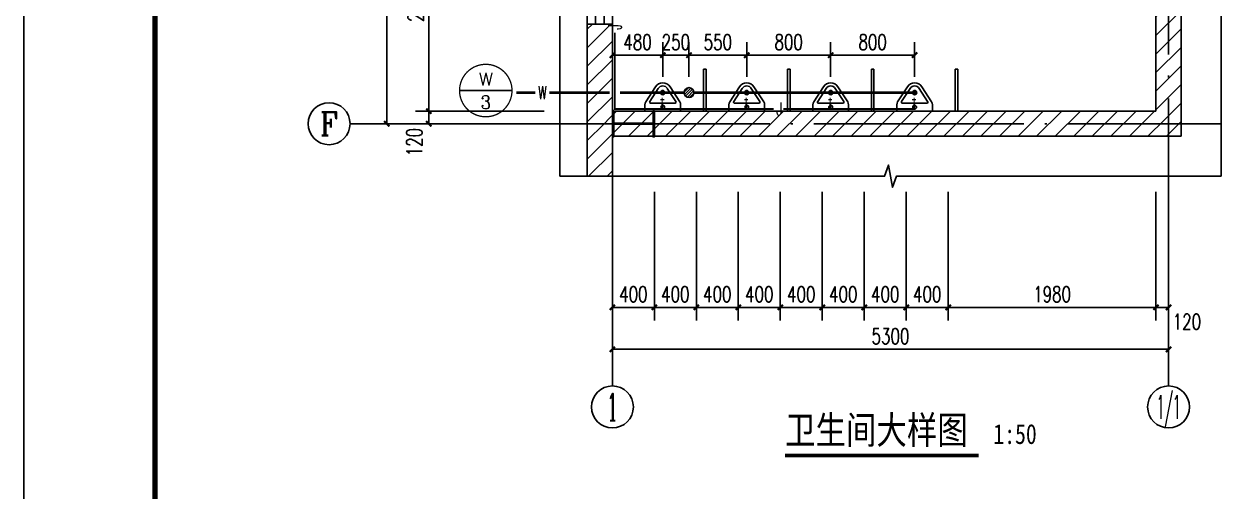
# Model space of a CAD drawing. Extents: x -440213 to 892209, y -122574 to 646408.
# Drawn here: x -16809 to -5401, y 184358 to 188811 of the extents above; entities that cross this region are included whole.
import ezdxf
from ezdxf.enums import TextEntityAlignment as Align

# ---------------------------------------------------------------- set-up
doc = ezdxf.new("R2010")
doc.units = 0
doc.header["$LTSCALE"] = 1000
doc.header["$MEASUREMENT"] = 0
doc.linetypes.add('DOTE', pattern=[2.42, 2, -0.2, 0.02, -0.2])
doc.layers.get('Defpoints').update_dxf_attribs({"color": 250})
for name, color, linetype in [('0 - 梁柱', 3, 'Continuous'), ('0-建筑立面', 255, 'Continuous'), ('AXIS', 171, 'Continuous'), ('AXIS_TEXT', 7, 'Continuous'), ('DIM_SYMB', 171, 'Continuous'), ('DIM_消防', 3, 'Continuous'), ('DOTE', 8, 'DOTE'), ('EQUIP_地漏', 7, 'Continuous'), ('EQUIP_污水', 7, 'Continuous'), ('EQUIP_给水', 7, 'Continuous'), ('LATRINE', 6, 'Continuous'), ('LVTRY', 6, 'Continuous'), ('PIPE-污水', 2, 'Continuous'), ('PIPE-给水', 3, 'Continuous'), ('PUB_HATCH', 8, 'Continuous'), ('PUB_TEXT', 7, 'Continuous'), ('TEXT_污水', 7, 'Continuous'), ('TEXT_给水', 7, 'Continuous'), ('TK', 4, 'Continuous'), ('TWT_DIM', 3, 'Continuous'), ('WALL', 9, 'Continuous'), ('WINDOW', 140, 'Continuous')]:
    doc.layers.add(name, color=color, linetype=linetype)
doc.styles.add('_TCH_AXIS', font='COMPLEX', dxfattribs={"bigfont": 'GBCBIG'})
doc.styles.add('_TCH_DIM_T3', font='SIMPLEX', dxfattribs={"width": 0.705882, "bigfont": 'GBCBIG'})
doc.styles.add('_TWT_CIRCLE', font='COMPLEX', dxfattribs={"width": 1.1, "height": 3, "bigfont": 'HZTXT'})
doc.styles.add('_TWT_PIPETEXT', font='COMPLEX', dxfattribs={"width": 0.8, "height": 2.5, "bigfont": 'HZTXT'})
doc.styles.add('COMPLEX', font='COMPLEX')
doc.styles.add('宋体', font='', dxfattribs={"width": 0.8})
doc.styles.get('宋体').set_extended_font_data('SimSun')
doc.dimstyles.new('_TCH_ARCH&&50', dxfattribs={"dimtxt": 148.75, "dimasz": 50, "dimexe": 125, "dimexo": 150, "dimgap": 50, "dimtad": 1, "dimdec": 0, "dimzin": 0, "dimdsep": 46, "dimtxsty": '_TCH_DIM_T3', "dimblk": 'ARCHTICK', "dimcen": 0.09, "dimclrt": 7, "dimazin": 2, "dimtfac": 1, "dimtdec": 0, "dimtix": 1, "dimtmove": 2, "dimatfit": 3, "dimfxl": 0, "dimtolj": 1, "dimtzin": 0, "dimarcsym": 0})
doc.dimstyles.new('_TWT_ARCH&&50', dxfattribs={"dimtxt": 148.75, "dimasz": 50, "dimexe": 125, "dimexo": 150, "dimgap": 50, "dimtad": 1, "dimdec": 0, "dimzin": 0, "dimdsep": 46, "dimtxsty": '_TCH_DIM_T3', "dimblk": 'ARCHTICK', "dimcen": 0.09, "dimclrt": 7, "dimazin": 2, "dimtfac": 1, "dimtdec": 0, "dimtix": 1, "dimtmove": 2, "dimatfit": 3, "dimfxl": 0, "dimtolj": 1, "dimtzin": 0, "dimarcsym": 0})
pattern_1 = [(45, (0, 89.76), (-88.38838, 88.38838), [])]

# ---------------------------------------------------------------- blocks, each defined once
blk = doc.blocks.new('A$C670E4FA6')
at = {"layer": '0 - 梁柱'}
h = blk.add_hatch(color=256, dxfattribs=at)
h.paths.add_polyline_path([(125, 0), (0, 0), (0, 12), (120, 12), (120, 200), (125, 200)])
h.paths.add_polyline_path([(250, 0), (125, 0), (125, 200), (130, 200), (130, 12), (250, 12)])
h.paths.add_polyline_path([(250, 388), (130, 388), (130, 200), (125, 200), (125, 400), (250, 400)])
h.paths.add_polyline_path([(125, 200), (120, 200), (120, 388), (0, 388), (0, 400), (125, 400)])
blk.add_lwpolyline([(0, 400), (0, 388), (120, 388), (120, 12), (0, 12), (0, 0), (250, 0), (250, 12), (130, 12), (130, 388), (250, 388), (250, 400)], close=True, dxfattribs=at)
blk = doc.blocks.new('GeYuanFrame_33735263', base_point=(20.09, 4.53))
at = {"layer": 'TK'}
blk.add_lwpolyline([(20.09, 4.53), (20.09, 598.53), (861.09, 598.53), (861.09, 4.53)], close=True, dxfattribs=at)
at = {"layer": 'TK', "const_width": 1}
blk.add_lwpolyline([(45.09, 588.53), (851.09, 588.53), (851.09, 14.53), (45.09, 14.53)], close=True, dxfattribs=at)
blk = doc.blocks.new('$TCHSYS$WIN2D')
for p, q in [((-0.5, 0.5), (0.5, 0.5)), ((-0.5, 0.5), (-0.5, -0.5)), ((0.5, 0.5), (0.5, -0.5)), ((0.5, 0.1667), (-0.5, 0.1667)), ((0.5, -0.1667), (-0.5, -0.1667)), ((-0.5, -0.5), (0.5, -0.5))]:
    blk.add_line(p, q)
blk = doc.blocks.new('$lvtry$00000219')
at = {"color": 0}
for p, q in [((-124, -91, 0), (-43, -216, 0)), ((-116, -76, 0), (116, -76, 0)), ((43, -216, 0), (124, -91, 0))]:
    blk.add_line(p, q, dxfattribs=at)
at = {"color": 0, "elevation": 0}
blk.add_lwpolyline([(69, -231, -0.57735), (-69, -231), (-162, -88, -0.145378), (-170, -61), (-170, 0), (170, 0), (170, -61, -0.145378), (162, -88)], format="xyb", close=True, dxfattribs=at)
at = {"color": 0}
for centre, radius in [((0, -38, 0), 17.7), ((0, -177, 0), 20)]:
    blk.add_circle(centre, radius, dxfattribs=at)
for centre, radius, start, end in [((-116, -86, 0), 10, 90, 213.0863), ((116, -86, 0), 10, 326.9137, 90), ((0, -191, 0), 50, 210, 330)]:
    blk.add_arc(centre, radius, start, end, dxfattribs=at)
for p in [(0, -38, 0), (0, -177, 0)]:
    blk.add_point(p, dxfattribs=at)
blk = doc.blocks.new('$TwtSys$00000147')
blk.add_circle((0, 0, 0), 1)
blk = doc.blocks.new('$TwtSys$00000141')
for p, q in [((-94, 8), (-10, 92)), ((-94, 8), (-10, 92)), ((-87, -35), (35, 87)), ((-87, -35), (35, 87)), ((-66, -66), (66, 66)), ((-66, -66), (66, 66)), ((-32, -87), (88, 33)), ((-32, -87), (88, 33)), ((11, -92), (92, -11)), ((11, -92), (92, -11))]:
    blk.add_line(p, q)
blk.add_circle((0, 0), 94)
blk.add_circle((0, 0), 94)
blk = doc.blocks.new('$TwtSys$00000320')
at = {"const_width": 20}
for points in [[(0, 0), (0, -121)], [(-37, -83), (37, -83)]]:
    blk.add_lwpolyline(points, dxfattribs=at)
blk = doc.blocks.new('_ArchTick')
at = {"color": 0, "linetype": 'ByBlock', "const_width": 0.4}
blk.add_lwpolyline([(-0.5, -0.5), (0.5, 0.5)], dxfattribs=at)
blk = doc.blocks.new('*D269')
at = {"layer": 'Defpoints', "color": 0}
for p in [(-10721, 188513), (-11201, 188156), (-10721, 188156)]:
    blk.add_point(p, dxfattribs=at)
at = {"layer": 'TWT_DIM', "color": 0, "lineweight": -2}
for p, q in [((-11201, 188306), (-11201, 188638)), ((-10721, 188306), (-10721, 188638)), ((-11201, 188513), (-10721, 188513))]:
    blk.add_line(p, q, dxfattribs=at)
at = {"layer": 'TWT_DIM', "color": 0, "lineweight": -2, "xscale": 50, "yscale": 50, "zscale": 50, "rotation": 180}
blk.add_blockref('_ArchTick', (-11201, 188513), dxfattribs=at)
at = {"layer": 'TWT_DIM', "color": 0, "lineweight": -2, "xscale": 50, "yscale": 50, "zscale": 50}
blk.add_blockref('_ArchTick', (-10721, 188513), dxfattribs=at)
at = {"layer": 'TWT_DIM', "color": 7, "insert": (-10961, 188637), "char_height": 148.8, "attachment_point": 5, "style": '_TCH_DIM_T3'}
blk.add_mtext('\\A1;480', dxfattribs=at)
blk = doc.blocks.new('*D270')
at = {"layer": 'Defpoints', "color": 0}
for p in [(-10471, 188513), (-10721, 188156), (-10471, 188156)]:
    blk.add_point(p, dxfattribs=at)
at = {"layer": 'TWT_DIM', "color": 0, "lineweight": -2}
for p, q in [((-10721, 188306), (-10721, 188638)), ((-10471, 188306), (-10471, 188638)), ((-10721, 188513), (-10771, 188513)), ((-10721, 188513), (-10471, 188513)), ((-10471, 188513), (-10421, 188513))]:
    blk.add_line(p, q, dxfattribs=at)
at = {"layer": 'TWT_DIM', "color": 0, "lineweight": -2, "xscale": 50, "yscale": 50, "zscale": 50}
blk.add_blockref('_ArchTick', (-10721, 188513), dxfattribs=at)
at = {"layer": 'TWT_DIM', "color": 0, "lineweight": -2, "xscale": 50, "yscale": 50, "zscale": 50, "rotation": 180}
blk.add_blockref('_ArchTick', (-10471, 188513), dxfattribs=at)
at = {"layer": 'TWT_DIM', "color": 7, "insert": (-10596, 188637), "char_height": 148.8, "attachment_point": 5, "style": '_TCH_DIM_T3'}
blk.add_mtext('\\A1;250', dxfattribs=at)
blk = doc.blocks.new('*D271')
at = {"layer": 'Defpoints', "color": 0}
for p in [(-9921, 188513), (-10471, 188156), (-9921, 188156)]:
    blk.add_point(p, dxfattribs=at)
at = {"layer": 'TWT_DIM', "color": 0, "lineweight": -2}
for p, q in [((-10471, 188306), (-10471, 188638)), ((-9921, 188306), (-9921, 188638)), ((-10471, 188513), (-9921, 188513))]:
    blk.add_line(p, q, dxfattribs=at)
at = {"layer": 'TWT_DIM', "color": 0, "lineweight": -2, "xscale": 50, "yscale": 50, "zscale": 50, "rotation": 180}
blk.add_blockref('_ArchTick', (-10471, 188513), dxfattribs=at)
at = {"layer": 'TWT_DIM', "color": 0, "lineweight": -2, "xscale": 50, "yscale": 50, "zscale": 50}
blk.add_blockref('_ArchTick', (-9921, 188513), dxfattribs=at)
at = {"layer": 'TWT_DIM', "color": 7, "insert": (-10196, 188637), "char_height": 148.8, "attachment_point": 5, "style": '_TCH_DIM_T3'}
blk.add_mtext('\\A1;550', dxfattribs=at)
blk = doc.blocks.new('*D272')
at = {"layer": 'Defpoints', "color": 0}
for p in [(-9121, 188513), (-9921, 188156), (-9121, 188156)]:
    blk.add_point(p, dxfattribs=at)
at = {"layer": 'TWT_DIM', "color": 0, "lineweight": -2}
for p, q in [((-9921, 188306), (-9921, 188638)), ((-9121, 188306), (-9121, 188638)), ((-9921, 188513), (-9121, 188513))]:
    blk.add_line(p, q, dxfattribs=at)
at = {"layer": 'TWT_DIM', "color": 0, "lineweight": -2, "xscale": 50, "yscale": 50, "zscale": 50, "rotation": 180}
blk.add_blockref('_ArchTick', (-9921, 188513), dxfattribs=at)
at = {"layer": 'TWT_DIM', "color": 0, "lineweight": -2, "xscale": 50, "yscale": 50, "zscale": 50}
blk.add_blockref('_ArchTick', (-9121, 188513), dxfattribs=at)
at = {"layer": 'TWT_DIM', "color": 7, "insert": (-9521, 188637), "char_height": 148.8, "attachment_point": 5, "style": '_TCH_DIM_T3'}
blk.add_mtext('\\A1;800', dxfattribs=at)
blk = doc.blocks.new('*D273')
at = {"layer": 'Defpoints', "color": 0}
for p in [(-8321, 188513), (-9121, 188156), (-8321, 188156)]:
    blk.add_point(p, dxfattribs=at)
at = {"layer": 'TWT_DIM', "color": 0, "lineweight": -2}
for p, q in [((-9121, 188306), (-9121, 188638)), ((-8321, 188306), (-8321, 188638)), ((-9121, 188513), (-8321, 188513))]:
    blk.add_line(p, q, dxfattribs=at)
at = {"layer": 'TWT_DIM', "color": 0, "lineweight": -2, "xscale": 50, "yscale": 50, "zscale": 50, "rotation": 180}
blk.add_blockref('_ArchTick', (-9121, 188513), dxfattribs=at)
at = {"layer": 'TWT_DIM', "color": 0, "lineweight": -2, "xscale": 50, "yscale": 50, "zscale": 50}
blk.add_blockref('_ArchTick', (-8321, 188513), dxfattribs=at)
at = {"layer": 'TWT_DIM', "color": 7, "insert": (-8721, 188637), "char_height": 148.8, "attachment_point": 5, "style": '_TCH_DIM_T3'}
blk.add_mtext('\\A1;800', dxfattribs=at)
blk = doc.blocks.new('*D275')
at = {"layer": 'AXIS', "color": 0, "lineweight": -2}
for p, q in [((-11201, 187209), (-11201, 185984)), ((-10801, 187209), (-10801, 185984)), ((-11201, 186109), (-10801, 186109))]:
    blk.add_line(p, q, dxfattribs=at)
at = {"layer": 'Defpoints', "color": 0}
for p in [(-11201, 187359), (-10801, 187359), (-10801, 186109)]:
    blk.add_point(p, dxfattribs=at)
at = {"layer": 'AXIS', "color": 0, "lineweight": -2, "xscale": 50, "yscale": 50, "zscale": 50, "rotation": 180}
blk.add_blockref('_ArchTick', (-11201, 186109), dxfattribs=at)
at = {"layer": 'AXIS', "color": 0, "lineweight": -2, "xscale": 50, "yscale": 50, "zscale": 50}
blk.add_blockref('_ArchTick', (-10801, 186109), dxfattribs=at)
at = {"layer": 'AXIS', "color": 7, "insert": (-11001, 186234), "char_height": 148.8, "attachment_point": 5, "style": '_TCH_DIM_T3'}
blk.add_mtext('\\A1;400', dxfattribs=at)
blk = doc.blocks.new('*D276')
at = {"layer": 'AXIS', "color": 0, "lineweight": -2}
for p, q in [((-10801, 187209), (-10801, 185984)), ((-10401, 187209), (-10401, 185984)), ((-10801, 186109), (-10401, 186109))]:
    blk.add_line(p, q, dxfattribs=at)
at = {"layer": 'Defpoints', "color": 0}
for p in [(-10801, 187359), (-10401, 187359), (-10401, 186109)]:
    blk.add_point(p, dxfattribs=at)
at = {"layer": 'AXIS', "color": 0, "lineweight": -2, "xscale": 50, "yscale": 50, "zscale": 50, "rotation": 180}
blk.add_blockref('_ArchTick', (-10801, 186109), dxfattribs=at)
at = {"layer": 'AXIS', "color": 0, "lineweight": -2, "xscale": 50, "yscale": 50, "zscale": 50}
blk.add_blockref('_ArchTick', (-10401, 186109), dxfattribs=at)
at = {"layer": 'AXIS', "color": 7, "insert": (-10601, 186234), "char_height": 148.8, "attachment_point": 5, "style": '_TCH_DIM_T3'}
blk.add_mtext('\\A1;400', dxfattribs=at)
blk = doc.blocks.new('*D277')
at = {"layer": 'AXIS', "color": 0, "lineweight": -2}
for p, q in [((-10401, 187209), (-10401, 185984)), ((-10001, 187209), (-10001, 185984)), ((-10401, 186109), (-10001, 186109))]:
    blk.add_line(p, q, dxfattribs=at)
at = {"layer": 'Defpoints', "color": 0}
for p in [(-10401, 187359), (-10001, 187359), (-10001, 186109)]:
    blk.add_point(p, dxfattribs=at)
at = {"layer": 'AXIS', "color": 0, "lineweight": -2, "xscale": 50, "yscale": 50, "zscale": 50, "rotation": 180}
blk.add_blockref('_ArchTick', (-10401, 186109), dxfattribs=at)
at = {"layer": 'AXIS', "color": 0, "lineweight": -2, "xscale": 50, "yscale": 50, "zscale": 50}
blk.add_blockref('_ArchTick', (-10001, 186109), dxfattribs=at)
at = {"layer": 'AXIS', "color": 7, "insert": (-10201, 186234), "char_height": 148.8, "attachment_point": 5, "style": '_TCH_DIM_T3'}
blk.add_mtext('\\A1;400', dxfattribs=at)
blk = doc.blocks.new('*D278')
at = {"layer": 'AXIS', "color": 0, "lineweight": -2}
for p, q in [((-10001, 187209), (-10001, 185984)), ((-9601, 187209), (-9601, 185984)), ((-10001, 186109), (-9601, 186109))]:
    blk.add_line(p, q, dxfattribs=at)
at = {"layer": 'Defpoints', "color": 0}
for p in [(-10001, 187359), (-9601, 187359), (-9601, 186109)]:
    blk.add_point(p, dxfattribs=at)
at = {"layer": 'AXIS', "color": 0, "lineweight": -2, "xscale": 50, "yscale": 50, "zscale": 50, "rotation": 180}
blk.add_blockref('_ArchTick', (-10001, 186109), dxfattribs=at)
at = {"layer": 'AXIS', "color": 0, "lineweight": -2, "xscale": 50, "yscale": 50, "zscale": 50}
blk.add_blockref('_ArchTick', (-9601, 186109), dxfattribs=at)
at = {"layer": 'AXIS', "color": 7, "insert": (-9801, 186234), "char_height": 148.8, "attachment_point": 5, "style": '_TCH_DIM_T3'}
blk.add_mtext('\\A1;400', dxfattribs=at)
blk = doc.blocks.new('*D279')
at = {"layer": 'AXIS', "color": 0, "lineweight": -2}
for p, q in [((-9601, 187209), (-9601, 185984)), ((-9201, 187209), (-9201, 185984)), ((-9601, 186109), (-9201, 186109))]:
    blk.add_line(p, q, dxfattribs=at)
at = {"layer": 'Defpoints', "color": 0}
for p in [(-9601, 187359), (-9201, 187359), (-9201, 186109)]:
    blk.add_point(p, dxfattribs=at)
at = {"layer": 'AXIS', "color": 0, "lineweight": -2, "xscale": 50, "yscale": 50, "zscale": 50, "rotation": 180}
blk.add_blockref('_ArchTick', (-9601, 186109), dxfattribs=at)
at = {"layer": 'AXIS', "color": 0, "lineweight": -2, "xscale": 50, "yscale": 50, "zscale": 50}
blk.add_blockref('_ArchTick', (-9201, 186109), dxfattribs=at)
at = {"layer": 'AXIS', "color": 7, "insert": (-9401, 186234), "char_height": 148.8, "attachment_point": 5, "style": '_TCH_DIM_T3'}
blk.add_mtext('\\A1;400', dxfattribs=at)
blk = doc.blocks.new('*D280')
at = {"layer": 'AXIS', "color": 0, "lineweight": -2}
for p, q in [((-9201, 187209), (-9201, 185984)), ((-8801, 187209), (-8801, 185984)), ((-9201, 186109), (-8801, 186109))]:
    blk.add_line(p, q, dxfattribs=at)
at = {"layer": 'Defpoints', "color": 0}
for p in [(-9201, 187359), (-8801, 187359), (-8801, 186109)]:
    blk.add_point(p, dxfattribs=at)
at = {"layer": 'AXIS', "color": 0, "lineweight": -2, "xscale": 50, "yscale": 50, "zscale": 50, "rotation": 180}
blk.add_blockref('_ArchTick', (-9201, 186109), dxfattribs=at)
at = {"layer": 'AXIS', "color": 0, "lineweight": -2, "xscale": 50, "yscale": 50, "zscale": 50}
blk.add_blockref('_ArchTick', (-8801, 186109), dxfattribs=at)
at = {"layer": 'AXIS', "color": 7, "insert": (-9001, 186234), "char_height": 148.8, "attachment_point": 5, "style": '_TCH_DIM_T3'}
blk.add_mtext('\\A1;400', dxfattribs=at)
blk = doc.blocks.new('*D281')
at = {"layer": 'AXIS', "color": 0, "lineweight": -2}
for p, q in [((-8801, 187209), (-8801, 185984)), ((-8401, 187209), (-8401, 185984)), ((-8801, 186109), (-8401, 186109))]:
    blk.add_line(p, q, dxfattribs=at)
at = {"layer": 'Defpoints', "color": 0}
for p in [(-8801, 187359), (-8401, 187359), (-8401, 186109)]:
    blk.add_point(p, dxfattribs=at)
at = {"layer": 'AXIS', "color": 0, "lineweight": -2, "xscale": 50, "yscale": 50, "zscale": 50, "rotation": 180}
blk.add_blockref('_ArchTick', (-8801, 186109), dxfattribs=at)
at = {"layer": 'AXIS', "color": 0, "lineweight": -2, "xscale": 50, "yscale": 50, "zscale": 50}
blk.add_blockref('_ArchTick', (-8401, 186109), dxfattribs=at)
at = {"layer": 'AXIS', "color": 7, "insert": (-8601, 186234), "char_height": 148.8, "attachment_point": 5, "style": '_TCH_DIM_T3'}
blk.add_mtext('\\A1;400', dxfattribs=at)
blk = doc.blocks.new('*D282')
at = {"layer": 'AXIS', "color": 0, "lineweight": -2}
for p, q in [((-8401, 187209), (-8401, 185984)), ((-8001, 187209), (-8001, 185984)), ((-8401, 186109), (-8001, 186109))]:
    blk.add_line(p, q, dxfattribs=at)
at = {"layer": 'Defpoints', "color": 0}
for p in [(-8401, 187359), (-8001, 187359), (-8001, 186109)]:
    blk.add_point(p, dxfattribs=at)
at = {"layer": 'AXIS', "color": 0, "lineweight": -2, "xscale": 50, "yscale": 50, "zscale": 50, "rotation": 180}
blk.add_blockref('_ArchTick', (-8401, 186109), dxfattribs=at)
at = {"layer": 'AXIS', "color": 0, "lineweight": -2, "xscale": 50, "yscale": 50, "zscale": 50}
blk.add_blockref('_ArchTick', (-8001, 186109), dxfattribs=at)
at = {"layer": 'AXIS', "color": 7, "insert": (-8201, 186234), "char_height": 148.8, "attachment_point": 5, "style": '_TCH_DIM_T3'}
blk.add_mtext('\\A1;400', dxfattribs=at)
blk = doc.blocks.new('*D283')
at = {"layer": 'AXIS', "color": 0, "lineweight": -2}
for p, q in [((-8001, 187209), (-8001, 185984)), ((-6021, 187209), (-6021, 185984)), ((-8001, 186109), (-6021, 186109))]:
    blk.add_line(p, q, dxfattribs=at)
at = {"layer": 'Defpoints', "color": 0}
for p in [(-8001, 187359), (-6021, 187359), (-6021, 186109)]:
    blk.add_point(p, dxfattribs=at)
at = {"layer": 'AXIS', "color": 0, "lineweight": -2, "xscale": 50, "yscale": 50, "zscale": 50, "rotation": 180}
blk.add_blockref('_ArchTick', (-8001, 186109), dxfattribs=at)
at = {"layer": 'AXIS', "color": 0, "lineweight": -2, "xscale": 50, "yscale": 50, "zscale": 50}
blk.add_blockref('_ArchTick', (-6021, 186109), dxfattribs=at)
at = {"layer": 'AXIS', "color": 7, "insert": (-7011, 186234), "char_height": 148.8, "attachment_point": 5, "style": '_TCH_DIM_T3'}
blk.add_mtext('\\A1;1980', dxfattribs=at)
blk = doc.blocks.new('*D284')
at = {"layer": 'AXIS', "color": 0, "lineweight": -2}
for p, q in [((-6021, 187209), (-6021, 185984)), ((-5901, 187209), (-5901, 185984)), ((-6021, 186109), (-5901, 186109))]:
    blk.add_line(p, q, dxfattribs=at)
at = {"layer": 'Defpoints', "color": 0}
for p in [(-6021, 187359), (-5901, 187359), (-5901, 186109)]:
    blk.add_point(p, dxfattribs=at)
at = {"layer": 'AXIS', "color": 0, "lineweight": -2, "xscale": 50, "yscale": 50, "zscale": 50, "rotation": 180}
blk.add_blockref('_ArchTick', (-6021, 186109), dxfattribs=at)
at = {"layer": 'AXIS', "color": 0, "lineweight": -2, "xscale": 50, "yscale": 50, "zscale": 50}
blk.add_blockref('_ArchTick', (-5901, 186109), dxfattribs=at)
at = {"layer": 'AXIS', "color": 7, "insert": (-5726, 185972), "char_height": 148.8, "attachment_point": 5, "style": '_TCH_DIM_T3'}
blk.add_mtext('\\A1;120', dxfattribs=at)
blk = doc.blocks.new('_AXISO')
blk.add_circle((0, 0), 0.5)
at = {"layer": 'AXIS_TEXT', "style": 'COMPLEX', "width": 1.041667}
blk.add_attdef('A', text='', height=0.56, dxfattribs=at).set_placement((-0.25, -0.28), (0.25, -0.28), align=Align.FIT)
blk = doc.blocks.new('*D285')
at = {"layer": 'AXIS', "color": 0, "lineweight": -2}
for p, q in [((-11851, 194859), (-13476, 194859)), ((-13351, 187859), (-13351, 194859)), ((-11851, 187859), (-13476, 187859))]:
    blk.add_line(p, q, dxfattribs=at)
at = {"layer": 'Defpoints', "color": 0}
for p in [(-13351, 194859), (-11701, 194859), (-11701, 187859)]:
    blk.add_point(p, dxfattribs=at)
at = {"layer": 'AXIS', "color": 0, "lineweight": -2, "xscale": 50, "yscale": 50, "zscale": 50}
for p, rotation in [((-13351, 194859), 90), ((-13351, 187859), 270)]:
    blk.add_blockref('_ArchTick', p, dxfattribs=dict(at, rotation=rotation))
at = {"layer": 'AXIS', "color": 7, "insert": (-13475, 191359), "char_height": 148.8, "attachment_point": 5, "rotation": 90, "style": '_TCH_DIM_T3'}
blk.add_mtext('\\A1;7000', dxfattribs=at)
blk = doc.blocks.new('*D286')
at = {"layer": 'AXIS', "color": 0, "lineweight": -2}
for p, q in [((-11851, 187979), (-13076, 187979)), ((-12951, 187859), (-12951, 187979)), ((-11851, 187859), (-13076, 187859))]:
    blk.add_line(p, q, dxfattribs=at)
at = {"layer": 'Defpoints', "color": 0}
for p in [(-12951, 187979), (-11701, 187979), (-11701, 187859)]:
    blk.add_point(p, dxfattribs=at)
at = {"layer": 'AXIS', "color": 0, "lineweight": -2, "xscale": 50, "yscale": 50, "zscale": 50}
for p, rotation in [((-12951, 187979), 90), ((-12951, 187859), 270)]:
    blk.add_blockref('_ArchTick', p, dxfattribs=dict(at, rotation=rotation))
at = {"layer": 'AXIS', "color": 7, "insert": (-13088, 187684), "char_height": 148.8, "attachment_point": 5, "rotation": 90, "style": '_TCH_DIM_T3'}
blk.add_mtext('\\A1;120', dxfattribs=at)
blk = doc.blocks.new('*D287')
at = {"layer": 'AXIS', "color": 0, "lineweight": -2}
for p, q in [((-11851, 190039), (-13076, 190039)), ((-12951, 187979), (-12951, 190039)), ((-11851, 187979), (-13076, 187979))]:
    blk.add_line(p, q, dxfattribs=at)
at = {"layer": 'Defpoints', "color": 0}
for p in [(-12951, 190039), (-11701, 190039), (-11701, 187979)]:
    blk.add_point(p, dxfattribs=at)
at = {"layer": 'AXIS', "color": 0, "lineweight": -2, "xscale": 50, "yscale": 50, "zscale": 50}
for p, rotation in [((-12951, 190039), 90), ((-12951, 187979), 270)]:
    blk.add_blockref('_ArchTick', p, dxfattribs=dict(at, rotation=rotation))
at = {"layer": 'AXIS', "color": 7, "insert": (-13075, 189009), "char_height": 148.8, "attachment_point": 5, "rotation": 90, "style": '_TCH_DIM_T3'}
blk.add_mtext('\\A1;2060', dxfattribs=at)
blk = doc.blocks.new('*D300')
at = {"layer": 'AXIS', "color": 0, "lineweight": -2}
for p, q in [((-11201, 187209), (-11201, 185584)), ((-5901, 187209), (-5901, 185584)), ((-11201, 185709), (-5901, 185709))]:
    blk.add_line(p, q, dxfattribs=at)
at = {"layer": 'Defpoints', "color": 0}
for p in [(-11201, 187359), (-5901, 187359), (-5901, 185709)]:
    blk.add_point(p, dxfattribs=at)
at = {"layer": 'AXIS', "color": 0, "lineweight": -2, "xscale": 50, "yscale": 50, "zscale": 50, "rotation": 180}
blk.add_blockref('_ArchTick', (-11201, 185709), dxfattribs=at)
at = {"layer": 'AXIS', "color": 0, "lineweight": -2, "xscale": 50, "yscale": 50, "zscale": 50}
blk.add_blockref('_ArchTick', (-5901, 185709), dxfattribs=at)
at = {"layer": 'AXIS', "color": 7, "insert": (-8551, 185834), "char_height": 148.8, "attachment_point": 5, "style": '_TCH_DIM_T3'}
blk.add_mtext('\\A1;5300', dxfattribs=at)

msp = doc.modelspace()

# ---------------------------------------------------------------- hatches: boundary and pattern name
at = {"layer": 'PIPE-给水', "linetype": 'Continuous'}
for points in [[(-11177.6, 188000.6), (-11186.4, 188000.6), (-11186.4, 187991.8)], [(-11177.6, 188000.6), (-11177.6, 187991.8), (-11186.4, 187991.8)], [(-8325.9, 188000.6), (-8317.1, 188000.6), (-8317.1, 187991.8)], [(-8325.9, 188000.6), (-8325.9, 187991.8), (-8317.1, 187991.8)]]:
    msp.add_hatch(color=256, dxfattribs=at).paths.add_polyline_path(points)
at = {"layer": 'PUB_HATCH'}
h = msp.add_hatch(dxfattribs=at)
h.set_pattern_fill('普通砖', color=256, scale=50, style=0)
h.set_pattern_definition(pattern_1)
h.paths.add_polyline_path([(-5940.7, 190159.5), (-6020.7, 190039.5), (-6020.7, 187979.5), (-5780.7, 187739.5), (-5780.7, 190159.5)])
h = msp.add_hatch(dxfattribs=at)
h.set_pattern_fill('普通砖', color=256, scale=50, style=0)
h.set_pattern_definition(pattern_1)
h.paths.add_polyline_path([(-11200.7, 187979.5), (-11200.7, 188809.5), (-11440.7, 188809.5), (-11440.7, 187859.5), (-11248.7, 187859.5)])
h = msp.add_hatch(dxfattribs=at)
h.set_pattern_fill('普通砖', color=256, scale=50, style=0)
h.set_pattern_definition(pattern_1)
h.paths.add_polyline_path([(-5780.7, 187739.5), (-6020.7, 187979.5), (-11200.7, 187979.5), (-11248.7, 187859.5), (-11200.7, 187739.5)])
h = msp.add_hatch(dxfattribs=at)
h.set_pattern_fill('普通砖', color=256, scale=50, style=0)
h.set_pattern_definition(pattern_1)
h.paths.add_polyline_path([(-11248.7, 187859.5), (-11440.7, 187859.5), (-11440.7, 187359.5), (-11200.7, 187359.5), (-11200.7, 187739.5)])

# ---------------------------------------------------------------- linework, layer by layer
at = {"layer": 'AXIS'}
for p, q in [((-11700.7, 187859.5), (-13700.7, 187859.5)), ((-11200.7, 187359.5), (-11200.7, 185359.5)), ((-5900.7, 187359.5), (-5900.7, 185359.5))]:
    msp.add_line(p, q, dxfattribs=at)
at = {"layer": 'DIM_SYMB'}
for points in [[(-11700.7, 187359.5), (-11700.7, 191303.2), (-11805.7, 191341.4), (-11595.7, 191378.5), (-11700.7, 191415.7), (-11700.7, 195359.5)], [(-5400.7, 195359.5), (-5400.7, 191415.7), (-5295.7, 191377.5), (-5505.7, 191340.5), (-5400.7, 191303.2), (-5400.7, 187359.5)], [(-5400.7, 187359.5), (-8494.5, 187359.5), (-8532.7, 187254.5), (-8569.7, 187464.5), (-8607, 187359.5), (-11700.7, 187359.5)]]:
    msp.add_lwpolyline(points, dxfattribs=at)
at = {"layer": 'DIM_SYMB', "const_width": 35}
msp.add_lwpolyline([(-9554.8, 184698.5), (-7710.3, 184698.5)], dxfattribs=at)
at = {"layer": 'DIM_消防'}
msp.add_line((-12157.6, 188175.7), (-12657.6, 188175.7), dxfattribs=at)
at = {"layer": 'DIM_消防', "const_width": 12.5}
msp.add_lwpolyline([(-12157.6, 188175.7, 1), (-12657.6, 188175.7, 1)], format="xyb", close=True, dxfattribs=at)
at = {"layer": 'DOTE', "color": 8}
for p, q in [((-11200.7, 187359.5), (-11200.7, 195359.5)), ((-5900.7, 195359.5), (-5900.7, 187359.5)), ((-11700.7, 187859.5), (-5400.7, 187859.5))]:
    msp.add_line(p, q, dxfattribs=at)
at = {"layer": 'LATRINE'}
for p, q in [((-10333.2, 187979.5), (-10333.2, 188379.5)), ((-10333.2, 188379.5), (-10308.2, 188379.5)), ((-10308.2, 187979.5), (-10308.2, 188379.5)), ((-9533.2, 187979.5), (-9533.2, 188379.5)), ((-9533.2, 188379.5), (-9508.2, 188379.5)), ((-9508.2, 187979.5), (-9508.2, 188379.5)), ((-8733.2, 187979.5), (-8733.2, 188379.5)), ((-8733.2, 188379.5), (-8708.2, 188379.5)), ((-8708.2, 187979.5), (-8708.2, 188379.5)), ((-7933.2, 187979.5), (-7933.2, 188379.5)), ((-7933.2, 188379.5), (-7908.2, 188379.5)), ((-7908.2, 187979.5), (-7908.2, 188379.5)), ((-10333.2, 187979.5), (-10308.2, 187979.5)), ((-9533.2, 187979.5), (-9508.2, 187979.5)), ((-8733.2, 187979.5), (-8708.2, 187979.5)), ((-7933.2, 187979.5), (-7908.2, 187979.5))]:
    msp.add_line(p, q, dxfattribs=at)
at = {"layer": 'PIPE-污水', "linetype": 'Continuous', "ltscale": 0.5, "const_width": 25}
for points in [[(-11934.7, 188156.5), (-12116, 188156.5)], [(-11227.6, 188156.5), (-11800.9, 188156.5)], [(-10733.2, 188156.5), (-11127.6, 188156.5)], [(-10517.8, 188156.5), (-10708.2, 188156.5)], [(-9933.2, 188156.5), (-10423.7, 188156.5)], [(-9133.2, 188156.5), (-9908.2, 188156.5)], [(-8333.2, 188156.5), (-9108.2, 188156.5)]]:
    msp.add_lwpolyline(points, dxfattribs=at)
at = {"layer": 'PIPE-给水', "linetype": 'Continuous', "ltscale": 0.5, "const_width": 17.5}
for points in [[(-11177.6, 188728.8), (-11177.6, 188000.6)], [(-11177.6, 188000.6), (-10725.9, 188000.6)], [(-10725.9, 188000.6), (-10725.9, 188047.4)], [(-10725.9, 188000.6), (-9925.9, 188000.6)], [(-9925.9, 188000.6), (-9925.9, 188047.4)], [(-9925.9, 188000.6), (-9663.1, 188000.6)], [(-9571.2, 188000.6), (-9125.9, 188000.6)], [(-9125.9, 188000.6), (-9125.9, 188047.4)], [(-9125.9, 188000.6), (-8325.9, 188000.6)], [(-8325.9, 188000.6), (-8325.9, 188047.4)]]:
    msp.add_lwpolyline(points, dxfattribs=at)
at = {"layer": 'WALL'}
for p, q in [((-5780.7, 190159.5), (-5780.7, 187739.5)), ((-6020.7, 190039.5), (-6020.7, 187979.5)), ((-11200.7, 188809.5), (-11440.7, 188809.5)), ((-11440.7, 188809.5), (-11440.7, 187859.5)), ((-11200.7, 187979.5), (-11200.7, 188809.5)), ((-6020.7, 187979.5), (-11200.7, 187979.5)), ((-11440.7, 187859.5), (-11440.7, 187359.5)), ((-5780.7, 187739.5), (-11200.7, 187739.5)), ((-11200.7, 187739.5), (-11200.7, 187359.5)), ((-11200.7, 187359.5), (-11440.7, 187359.5))]:
    msp.add_line(p, q, dxfattribs=at)

# ---------------------------------------------------------------- block references
at = {"layer": '0 - 梁柱', "rotation": 90.00000000000001}
msp.add_blockref('A$C670E4FA6', (-10800.7, 187734.5), dxfattribs=at)
at = {"layer": '0-建筑立面', "xscale": 50, "yscale": 50, "zscale": 50}
msp.add_blockref('GeYuanFrame_33735263', (-16808.6, 169273.5), dxfattribs=at)
at = {"layer": 'AXIS'}
ref = msp.add_blockref('_AXISO', (-13900.7, 187859.5), dxfattribs=dict(at, xscale=400, yscale=400, zscale=400))
ref.add_attrib('A', 'F', dxfattribs={"layer": 'AXIS_TEXT', "height": 222.7, "style": '_TCH_AXIS'}).set_placement((-13985.6, 187748.1), (-13815.9, 187748.1), align=Align.FIT)
ref = msp.add_blockref('_AXISO', (-11200.7, 185159.5), dxfattribs=dict(at, xscale=400, yscale=400, zscale=400))
ref.add_attrib('A', '1', dxfattribs={"layer": 'AXIS_TEXT', "height": 257.4, "style": '_TCH_AXIS'}).set_placement((-11255.9, 185030.8), (-11145.6, 185030.8), align=Align.FIT)
ref = msp.add_blockref('_AXISO', (-5900.7, 185159.5), dxfattribs=dict(at, xscale=400, yscale=400, zscale=400))
ref.add_attrib('A', '1/1', dxfattribs={"layer": 'AXIS_TEXT', "height": 226.27, "style": '_TCH_AXIS', "width": 0.456522}).set_placement((-6013.9, 185046.3), (-5787.6, 185046.3), align=Align.FIT)
at = {"layer": 'EQUIP_地漏', "xscale": 0.5, "yscale": 0.5, "zscale": 0.5}
msp.add_blockref('$TwtSys$00000141', (-10470.7, 188156.5), dxfattribs=at)
at = {"layer": 'EQUIP_污水', "xscale": 12.5, "yscale": 12.5, "zscale": 12.5}
for p in [(-10720.7, 188156.5), (-9920.7, 188156.5), (-9120.7, 188156.5), (-8320.7, 188156.5)]:
    msp.add_blockref('$TwtSys$00000147', p, dxfattribs=at)
at = {"layer": 'EQUIP_给水', "xscale": 0.5, "yscale": 0.5, "zscale": 0.5, "rotation": 180}
for p in [(-10725.9, 188047.4), (-9925.9, 188047.4), (-9125.9, 188047.4), (-8325.9, 188047.4)]:
    msp.add_blockref('$TwtSys$00000320', p, dxfattribs=at)
at = {"layer": 'LVTRY', "rotation": 179.9999999999999}
for p in [(-10720.7, 187979.5, -900), (-9920.7, 187979.5, -900), (-9120.7, 187979.5, -900), (-8320.7, 187979.5, -900)]:
    msp.add_blockref('$lvtry$00000219', p, dxfattribs=at)
at = {"layer": 'WINDOW', "xscale": 1800, "yscale": 240, "zscale": 1800, "rotation": 270}
msp.add_blockref('$TCHSYS$WIN2D', (-11320.7, 189709.5), dxfattribs=at)

# ---------------------------------------------------------------- texts
at = {"layer": 'DIM_消防', "color": 7, "style": '_TWT_CIRCLE'}
for s, height, p, p2 in [('W', 120.8, (-12477.2, 188223.5), (-12338, 188223.5)), ('3', 129.4, (-12455, 187999.9), (-12360.2, 187999.9))]:
    msp.add_text(s, height=height, dxfattribs=at).set_placement(p, p2, align=Align.FIT)
at = {"layer": 'PUB_TEXT', "style": '宋体', "width": 0.8}
for s, height, p in [('卫生间大样图', 265.82, (-9554.8, 184806.9)), ('1:50', 189.87, (-7570.3, 184806.9))]:
    msp.add_text(s, height=height, dxfattribs=at).set_placement(p)
at = {"layer": 'TEXT_污水', "style": '_TWT_PIPETEXT', "width": 0.64}
msp.add_text('W', height=125, dxfattribs=at).set_placement((-11909.7, 188094))
at = {"layer": 'TEXT_给水', "style": '_TWT_PIPETEXT', "width": 0.64}
msp.add_text('J', height=125, rotation=90, dxfattribs=at).set_placement((-11115.1, 188753.8))
msp.add_text('J', height=125, dxfattribs=at).set_placement((-9638.1, 187938.1))

# ---------------------------------------------------------------- dimensions: what is measured, and where the dimension line sits
at = {"layer": 'AXIS'}
for p1, p2, distance, picture, middle in [((-11700.7, 187859.5), (-11700.7, 194859.5), 1650, '*D285', (-13475.1, 191359.5)), ((-11700.7, 187979.5), (-11700.7, 190039.5), 1250, '*D287', (-13075.1, 189009.5)), ((-11200.7, 187359.5), (-10800.7, 187359.5), -1250, '*D275', (-11000.7, 186233.9)), ((-11200.7, 187359.5), (-5900.7, 187359.5), -1650, '*D300', (-8550.7, 185833.9)), ((-10800.7, 187359.5), (-10400.7, 187359.5), -1250, '*D276', (-10600.7, 186233.9)), ((-10400.7, 187359.5), (-10000.7, 187359.5), -1250, '*D277', (-10200.7, 186233.9)), ((-10000.7, 187359.5), (-9600.7, 187359.5), -1250, '*D278', (-9800.7, 186233.9)), ((-9600.7, 187359.5), (-9200.7, 187359.5), -1250, '*D279', (-9400.7, 186233.9)), ((-9200.7, 187359.5), (-8800.7, 187359.5), -1250, '*D280', (-9000.7, 186233.9)), ((-8800.7, 187359.5), (-8400.7, 187359.5), -1250, '*D281', (-8600.7, 186233.9)), ((-8400.7, 187359.5), (-8000.7, 187359.5), -1250, '*D282', (-8200.7, 186233.9)), ((-8000.7, 187359.5), (-6020.7, 187359.5), -1250, '*D283', (-7010.7, 186233.9))]:
    dim = msp.add_aligned_dim(p1=p1, p2=p2, distance=distance, dimstyle='_TCH_ARCH&&50', dxfattribs=at)
    dim.commit()
    dim.dimension.update_dxf_attribs({"geometry": picture, "text_midpoint": middle})
for base, p1, p2, angle, picture, middle in [((-12950.7, 187979.5), (-11700.7, 187859.5), (-11700.7, 187979.5), 90, '*D286', (-13088.2, 187684.5)), ((-5900.7, 186109.5), (-6020.7, 187359.5), (-5900.7, 187359.5), 0, '*D284', (-5725.7, 185972))]:
    dim = msp.add_linear_dim(base=base, p1=p1, p2=p2, angle=angle, dimstyle='_TCH_ARCH&&50', dxfattribs=at)
    dim.commit()
    dim.dimension.update_dxf_attribs({"geometry": picture, "text_midpoint": middle, "dimtype": 161})
at = {"layer": 'TWT_DIM'}
for p1, p2, picture, middle in [((-11200.7, 188156.5), (-10720.7, 188156.5), '*D269', (-10960.7, 188637.5)), ((-10720.7, 188156.5), (-10470.7, 188156.5), '*D270', (-10595.7, 188637.5)), ((-10470.7, 188156.5), (-9920.7, 188156.5), '*D271', (-10195.7, 188637.5)), ((-9920.7, 188156.5), (-9120.7, 188156.5), '*D272', (-9520.7, 188637.5)), ((-9120.7, 188156.5), (-8320.7, 188156.5), '*D273', (-8720.7, 188637.5))]:
    dim = msp.add_aligned_dim(p1=p1, p2=p2, distance=356.6, dimstyle='_TWT_ARCH&&50', dxfattribs=at)
    dim.commit()
    dim.dimension.update_dxf_attribs({"geometry": picture, "text_midpoint": middle})

doc.saveas('drawing.dxf')
